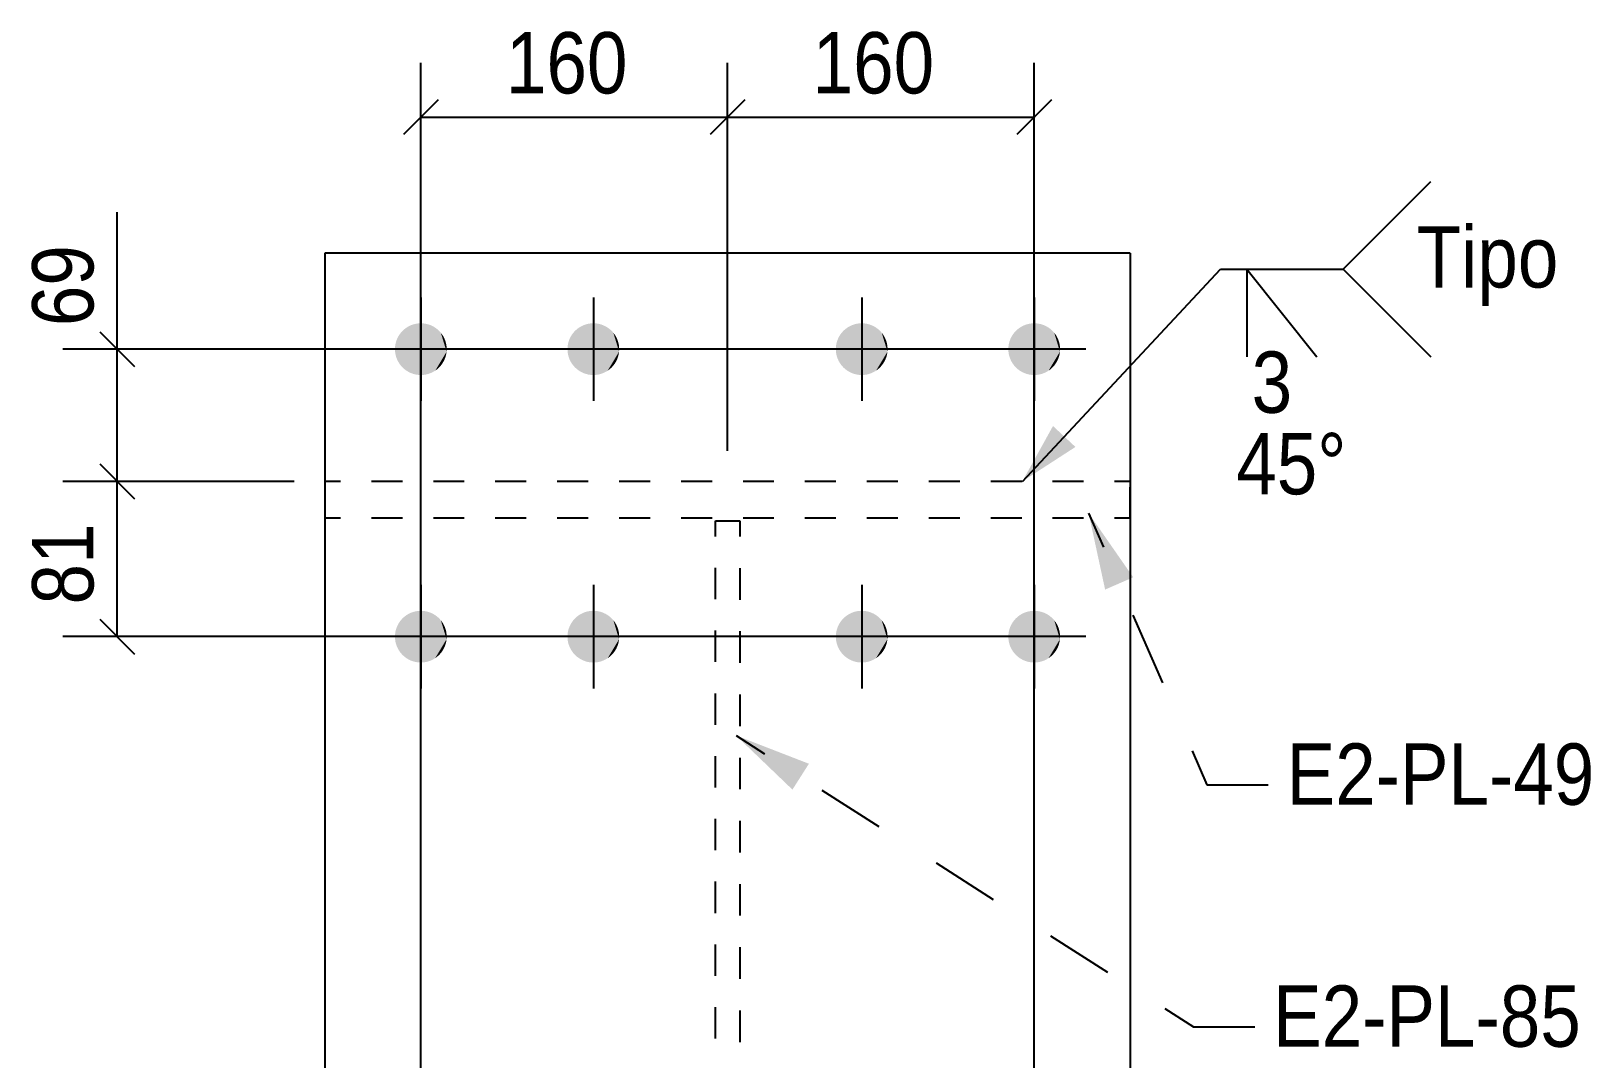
# Model space of a CAD drawing. Header units: millimetres. Extents: x 67 to 383, y 106 to 148.
# Drawn here: x 260.87 to 269.05, y 121.08 to 126.47 of the extents above; entities that cross this region are included whole.
import ezdxf

# ---------------------------------------------------------------- set-up
doc = ezdxf.new("R2010")
doc.units = ezdxf.units.MM
doc.linetypes.add('XKITLINE00', pattern=[0])
doc.styles.add('ARIAL', font='ARIAL.TTF')

msp = doc.modelspace()

# ---------------------------------------------------------------- linework, layer by layer
at = {"linetype": 'XKITLINE00'}
for p, q in [((262.9112, 116.7205), (262.9112, 126.3072)), ((264.52, 124.2723), (264.52, 126.3072)), ((264.52, 124.2723), (264.52, 126.3072)), ((266.1288, 116.7205), (266.1288, 126.3072)), ((263.0022, 126.1127), (262.8202, 125.9307)), ((264.611, 126.1127), (264.429, 125.9307)), ((264.611, 126.1127), (264.429, 125.9307)), ((266.2199, 126.1127), (266.0378, 125.9307)), ((262.9112, 126.0217), (264.52, 126.0217)), ((264.52, 126.0217), (266.1288, 126.0217)), ((261.3185, 124.8049), (261.3185, 125.5235)), ((261.3185, 124.8049), (261.3185, 125.5235)), ((261.2274, 124.8959), (261.4095, 124.7139)), ((265.968, 124.8049), (261.0329, 124.8049)), ((261.3185, 124.1114), (261.3185, 124.8049)), ((261.2274, 124.2024), (261.4095, 124.0204)), ((261.2274, 124.2024), (261.4095, 124.0204)), ((262.2475, 124.1114), (261.0329, 124.1114)), ((262.2475, 124.1114), (261.0329, 124.1114)), ((261.3185, 123.2966), (261.3185, 124.1114)), ((262.4896, 124.1114), (262.4084, 124.1114)), ((262.4084, 124.1114), (262.4084, 123.9506)), ((262.8145, 124.1114), (262.652, 124.1114)), ((263.1393, 124.1114), (262.9769, 124.1114)), ((263.4642, 124.1114), (263.3018, 124.1114)), ((263.7891, 124.1114), (263.6266, 124.1114)), ((264.1139, 124.1114), (263.9515, 124.1114)), ((264.4388, 124.1114), (264.2764, 124.1114)), ((264.7636, 124.1114), (264.6012, 124.1114)), ((265.0885, 124.1114), (264.9261, 124.1114)), ((265.4134, 124.1114), (265.2509, 124.1114)), ((265.7382, 124.1114), (265.5758, 124.1114)), ((266.0631, 124.1114), (265.9007, 124.1114)), ((266.388, 124.1114), (266.2255, 124.1114)), ((266.6316, 124.1114), (266.5504, 124.1114)), ((266.6316, 123.9199), (266.6316, 124.0808)), ((262.4084, 123.9199), (262.4896, 123.9199)), ((262.652, 123.9199), (262.8145, 123.9199)), ((262.9769, 123.9199), (263.1393, 123.9199)), ((263.3018, 123.9199), (263.4642, 123.9199)), ((263.6266, 123.9199), (263.7891, 123.9199)), ((263.9515, 123.9199), (264.1139, 123.9199)), ((264.2764, 123.9199), (264.4388, 123.9199)), ((264.4562, 123.8225), (264.4562, 123.9048)), ((264.4562, 123.9048), (264.584, 123.9048)), ((264.584, 123.9048), (264.584, 123.8219)), ((264.6012, 123.9199), (264.7636, 123.9199)), ((264.9261, 123.9199), (265.0885, 123.9199)), ((265.2509, 123.9199), (265.4134, 123.9199)), ((265.5758, 123.9199), (265.7382, 123.9199)), ((265.9007, 123.9199), (266.0631, 123.9199)), ((266.2255, 123.9199), (266.388, 123.9199)), ((266.4141, 123.9446), (266.4916, 123.7664)), ((266.5504, 123.9199), (266.6316, 123.9199)), ((264.4562, 123.4932), (264.4562, 123.6578)), ((264.584, 123.6562), (264.584, 123.4904)), ((261.2274, 123.3876), (261.4095, 123.2056)), ((266.6467, 123.4101), (266.8018, 123.0537)), ((265.968, 123.2966), (261.0329, 123.2966)), ((264.4562, 123.1639), (264.4562, 123.3285)), ((264.584, 123.3247), (264.584, 123.1589)), ((264.4562, 122.8345), (264.4562, 122.9992)), ((264.584, 122.9932), (264.584, 122.8274)), ((264.5645, 122.7782), (264.7145, 122.6826)), ((264.4562, 122.5052), (264.4562, 122.6699)), ((264.584, 122.6617), (264.584, 122.4959)), ((266.9569, 122.6974), (267.0345, 122.5192)), ((265.0144, 122.4916), (265.3143, 122.3005)), ((267.0345, 122.5192), (267.3562, 122.5192)), ((264.4562, 122.1759), (264.4562, 122.3406)), ((264.584, 122.3302), (264.584, 122.1645)), ((265.6142, 122.1095), (265.9141, 121.9184)), ((264.4562, 121.8466), (264.4562, 122.0113)), ((264.584, 121.9987), (264.584, 121.833)), ((264.4562, 121.5173), (264.4562, 121.682)), ((264.584, 121.6672), (264.584, 121.5015)), ((266.214, 121.7274), (266.5139, 121.5363)), ((264.4562, 121.188), (264.4562, 121.3527)), ((264.584, 121.3357), (264.584, 121.17)), ((266.8138, 121.3453), (266.9638, 121.2498)), ((266.9638, 121.2498), (267.2856, 121.2498))]:
    msp.add_line(p, q, dxfattribs=at)
at = {"color": 1, "linetype": 'XKITLINE00'}
for p, q in [((267.7491, 125.2247), (268.2088, 125.6843)), ((266.0667, 124.1114), (267.1056, 125.2247)), ((267.1056, 125.2247), (267.7491, 125.2247)), ((267.2435, 125.2247), (267.6112, 124.765)), ((267.2435, 125.2247), (267.2435, 124.765)), ((267.7491, 125.2247), (268.2088, 124.765))]:
    msp.add_line(p, q, dxfattribs=at)
at = {"color": 2, "linetype": 'XKITLINE00'}
for p, q in [((266.6316, 125.3076), (262.4084, 125.3076)), ((262.4084, 125.3076), (262.4084, 116.0568)), ((266.6316, 125.3076), (266.6316, 116.0568))]:
    msp.add_line(p, q, dxfattribs=at)
at = {"color": 3, "linetype": 'XKITLINE00'}
for p, q in [((262.9112, 125.0764), (262.9112, 124.5334)), ((263.8161, 125.0764), (263.8161, 124.5334)), ((265.2239, 125.0764), (265.2239, 124.5334)), ((266.1288, 125.0764), (266.1288, 124.5334)), ((263.1827, 124.8049), (262.6397, 124.8049)), ((264.0876, 124.8049), (263.5447, 124.8049)), ((265.4954, 124.8049), (264.9524, 124.8049)), ((266.4003, 124.8049), (265.8574, 124.8049)), ((262.9112, 123.5681), (262.9112, 123.0251)), ((263.8161, 123.5681), (263.8161, 123.0251)), ((265.2239, 123.5681), (265.2239, 123.0251)), ((266.1288, 123.5681), (266.1288, 123.0251)), ((263.1827, 123.2966), (262.6397, 123.2966)), ((264.0876, 123.2966), (263.5447, 123.2966)), ((265.4954, 123.2966), (264.9524, 123.2966)), ((266.4003, 123.2966), (265.8574, 123.2966))]:
    msp.add_line(p, q, dxfattribs=at)
for p in [(262.9112, 126.0217), (264.52, 126.0217), (264.52, 126.0217), (266.1288, 126.0217), (261.3185, 124.8049), (261.3185, 124.1114), (261.3185, 124.1114), (261.3185, 123.2966)]:
    msp.add_point(p)
at = {"color": 3, "linetype": 'Continuous'}
for points in [[(263.0463, 124.7916), (262.8592, 124.9303), (262.8472, 124.9246)], [(263.0463, 124.7916), (262.8718, 124.9348), (262.8592, 124.9303)], [(263.0463, 124.7916), (262.8847, 124.938), (262.8718, 124.9348)], [(263.0463, 124.7916), (262.8979, 124.94), (262.8847, 124.938)], [(263.0463, 124.7916), (262.9112, 124.9406), (262.8979, 124.94)], [(263.0463, 124.7916), (262.9245, 124.94), (262.9112, 124.9406)], [(263.0463, 124.7916), (262.9377, 124.938), (262.9245, 124.94)], [(263.0463, 124.7916), (262.9506, 124.9348), (262.9377, 124.938)], [(263.0463, 124.7916), (262.9631, 124.9303), (262.9506, 124.9348)], [(263.0463, 124.7916), (262.9752, 124.9246), (262.9631, 124.9303)], [(263.9512, 124.7916), (263.7642, 124.9303), (263.7522, 124.9246)], [(263.9512, 124.7916), (263.7767, 124.9348), (263.7642, 124.9303)], [(263.9512, 124.7916), (263.7897, 124.938), (263.7767, 124.9348)], [(263.9512, 124.7916), (263.8028, 124.94), (263.7897, 124.938)], [(263.9512, 124.7916), (263.8161, 124.9406), (263.8028, 124.94)], [(263.9512, 124.7916), (263.8294, 124.94), (263.8161, 124.9406)], [(263.9512, 124.7916), (263.8426, 124.938), (263.8294, 124.94)], [(263.9512, 124.7916), (263.8555, 124.9348), (263.8426, 124.938)], [(263.9512, 124.7916), (263.8681, 124.9303), (263.8555, 124.9348)], [(263.9512, 124.7916), (263.8801, 124.9246), (263.8681, 124.9303)], [(265.359, 124.7916), (265.1719, 124.9303), (265.1599, 124.9246)], [(265.359, 124.7916), (265.1845, 124.9348), (265.1719, 124.9303)], [(265.359, 124.7916), (265.1974, 124.938), (265.1845, 124.9348)], [(265.359, 124.7916), (265.2106, 124.94), (265.1974, 124.938)], [(265.359, 124.7916), (265.2239, 124.9406), (265.2106, 124.94)], [(265.359, 124.7916), (265.2372, 124.94), (265.2239, 124.9406)], [(265.359, 124.7916), (265.2504, 124.938), (265.2372, 124.94)], [(265.359, 124.7916), (265.2633, 124.9348), (265.2504, 124.938)], [(265.359, 124.7916), (265.2758, 124.9303), (265.2633, 124.9348)], [(265.359, 124.7916), (265.2879, 124.9246), (265.2758, 124.9303)], [(266.2639, 124.7916), (266.0769, 124.9303), (266.0649, 124.9246)], [(266.2639, 124.7916), (266.0894, 124.9348), (266.0769, 124.9303)], [(266.2639, 124.7916), (266.1024, 124.938), (266.0894, 124.9348)], [(266.2639, 124.7916), (266.1155, 124.94), (266.1024, 124.938)], [(266.2639, 124.7916), (266.1288, 124.9406), (266.1155, 124.94)], [(266.2639, 124.7916), (266.1422, 124.94), (266.1288, 124.9406)], [(266.2639, 124.7916), (266.1553, 124.938), (266.1422, 124.94)], [(266.2639, 124.7916), (266.1682, 124.9348), (266.1553, 124.938)], [(266.2639, 124.7916), (266.1808, 124.9303), (266.1682, 124.9348)], [(266.2639, 124.7916), (266.1928, 124.9246), (266.1808, 124.9303)], [(263.0463, 124.7916), (262.7858, 124.8568), (262.7813, 124.8443)], [(263.0463, 124.7916), (262.7915, 124.8689), (262.7858, 124.8568)], [(263.0463, 124.7916), (262.7983, 124.8803), (262.7915, 124.8689)], [(263.0463, 124.7916), (262.8062, 124.891), (262.7983, 124.8803)], [(263.0463, 124.7916), (262.8152, 124.9009), (262.8062, 124.891)], [(263.0463, 124.7916), (262.8251, 124.9098), (262.8152, 124.9009)], [(263.0463, 124.7916), (262.8358, 124.9177), (262.8251, 124.9098)], [(263.0463, 124.7916), (262.8472, 124.9246), (262.8358, 124.9177)], [(263.0463, 124.7916), (262.9866, 124.9177), (262.9752, 124.9246)], [(263.0463, 124.7916), (262.9973, 124.9098), (262.9866, 124.9177)], [(263.0463, 124.7916), (263.0072, 124.9009), (262.9973, 124.9098)], [(263.0463, 124.7916), (263.0161, 124.891), (263.0072, 124.9009)], [(263.0463, 124.7916), (263.024, 124.8803), (263.0161, 124.891)], [(263.0463, 124.7916), (263.0309, 124.8689), (263.024, 124.8803)], [(263.0463, 124.7916), (263.0366, 124.8568), (263.0309, 124.8689)], [(263.0463, 124.7916), (263.0411, 124.8443), (263.0366, 124.8568)], [(263.9512, 124.7916), (263.6907, 124.8568), (263.6862, 124.8443)], [(263.9512, 124.7916), (263.6964, 124.8689), (263.6907, 124.8568)], [(263.9512, 124.7916), (263.7033, 124.8803), (263.6964, 124.8689)], [(263.9512, 124.7916), (263.7112, 124.891), (263.7033, 124.8803)], [(263.9512, 124.7916), (263.7202, 124.9009), (263.7112, 124.891)], [(263.9512, 124.7916), (263.73, 124.9098), (263.7202, 124.9009)], [(263.9512, 124.7916), (263.7407, 124.9177), (263.73, 124.9098)], [(263.9512, 124.7916), (263.7522, 124.9246), (263.7407, 124.9177)], [(263.9512, 124.7916), (263.8916, 124.9177), (263.8801, 124.9246)], [(263.9512, 124.7916), (263.9023, 124.9098), (263.8916, 124.9177)], [(263.9512, 124.7916), (263.9121, 124.9009), (263.9023, 124.9098)], [(263.9512, 124.7916), (263.9211, 124.891), (263.9121, 124.9009)], [(263.9512, 124.7916), (263.929, 124.8803), (263.9211, 124.891)], [(263.9512, 124.7916), (263.9359, 124.8689), (263.929, 124.8803)], [(263.9512, 124.7916), (263.9416, 124.8568), (263.9359, 124.8689)], [(263.9512, 124.7916), (263.946, 124.8443), (263.9416, 124.8568)], [(265.359, 124.7916), (265.0985, 124.8568), (265.094, 124.8443)], [(265.359, 124.7916), (265.1042, 124.8689), (265.0985, 124.8568)], [(265.359, 124.7916), (265.111, 124.8803), (265.1042, 124.8689)], [(265.359, 124.7916), (265.1189, 124.891), (265.111, 124.8803)], [(265.359, 124.7916), (265.1279, 124.9009), (265.1189, 124.891)], [(265.359, 124.7916), (265.1378, 124.9098), (265.1279, 124.9009)], [(265.359, 124.7916), (265.1485, 124.9177), (265.1378, 124.9098)], [(265.359, 124.7916), (265.1599, 124.9246), (265.1485, 124.9177)], [(265.359, 124.7916), (265.2993, 124.9177), (265.2879, 124.9246)], [(265.359, 124.7916), (265.31, 124.9098), (265.2993, 124.9177)], [(265.359, 124.7916), (265.3199, 124.9009), (265.31, 124.9098)], [(265.359, 124.7916), (265.3288, 124.891), (265.3199, 124.9009)], [(265.359, 124.7916), (265.3367, 124.8803), (265.3288, 124.891)], [(265.359, 124.7916), (265.3436, 124.8689), (265.3367, 124.8803)], [(265.359, 124.7916), (265.3493, 124.8568), (265.3436, 124.8689)], [(265.359, 124.7916), (265.3538, 124.8443), (265.3493, 124.8568)], [(266.2639, 124.7916), (266.0034, 124.8568), (265.9989, 124.8443)], [(266.2639, 124.7916), (266.0091, 124.8689), (266.0034, 124.8568)], [(266.2639, 124.7916), (266.016, 124.8803), (266.0091, 124.8689)], [(266.2639, 124.7916), (266.0239, 124.891), (266.016, 124.8803)], [(266.2639, 124.7916), (266.0329, 124.9009), (266.0239, 124.891)], [(266.2639, 124.7916), (266.0427, 124.9098), (266.0329, 124.9009)], [(266.2639, 124.7916), (266.0534, 124.9177), (266.0427, 124.9098)], [(266.2639, 124.7916), (266.0649, 124.9246), (266.0534, 124.9177)], [(266.2639, 124.7916), (266.2043, 124.9177), (266.1928, 124.9246)], [(266.2639, 124.7916), (266.215, 124.9098), (266.2043, 124.9177)], [(266.2639, 124.7916), (266.2248, 124.9009), (266.215, 124.9098)], [(266.2639, 124.7916), (266.2338, 124.891), (266.2248, 124.9009)], [(266.2639, 124.7916), (266.2417, 124.8803), (266.2338, 124.891)], [(266.2639, 124.7916), (266.2486, 124.8689), (266.2417, 124.8803)], [(266.2639, 124.7916), (266.2543, 124.8568), (266.2486, 124.8689)], [(266.2639, 124.7916), (266.2587, 124.8443), (266.2543, 124.8568)], [(263.0463, 124.7916), (262.7761, 124.8182), (262.7754, 124.8049)], [(263.0463, 124.7916), (262.7754, 124.8049), (262.7761, 124.7916)], [(263.0463, 124.7916), (262.778, 124.8314), (262.7761, 124.8182)], [(263.0463, 124.7916), (262.7761, 124.7916), (262.778, 124.7784)], [(263.0463, 124.7916), (262.7813, 124.8443), (262.778, 124.8314)], [(263.0463, 124.7916), (262.778, 124.7784), (262.7813, 124.7655)], [(263.0463, 124.7916), (262.7813, 124.7655), (262.7858, 124.7529)], [(263.0463, 124.7916), (262.7858, 124.7529), (262.7915, 124.7409)], [(263.0463, 124.7916), (262.7915, 124.7409), (262.7983, 124.7295)], [(263.0463, 124.7916), (262.7983, 124.7295), (262.8062, 124.7188)], [(263.0463, 124.7916), (262.8062, 124.7188), (262.8152, 124.7089)], [(263.0463, 124.7916), (262.8152, 124.7089), (262.8251, 124.6999)], [(263.0463, 124.7916), (262.8251, 124.6999), (262.8358, 124.692)], [(263.0463, 124.7916), (262.8358, 124.692), (262.8472, 124.6852)], [(263.0463, 124.7916), (262.8472, 124.6852), (262.8592, 124.6795)], [(263.0463, 124.7916), (262.8592, 124.6795), (262.8718, 124.675)], [(263.0463, 124.7916), (262.8718, 124.675), (262.8847, 124.6717)], [(263.0463, 124.7916), (262.8847, 124.6717), (262.8979, 124.6698)], [(263.0463, 124.7916), (262.8979, 124.6698), (262.9112, 124.6691)], [(263.0463, 124.7916), (262.9112, 124.6691), (262.9245, 124.6698)], [(263.0463, 124.7916), (262.9245, 124.6698), (262.9377, 124.6717)], [(263.0463, 124.7916), (262.9377, 124.6717), (262.9506, 124.675)], [(263.0463, 124.7916), (262.9506, 124.675), (262.9631, 124.6795)], [(263.0463, 124.7916), (262.9631, 124.6795), (262.9752, 124.6852)], [(263.0463, 124.7916), (262.9752, 124.6852), (262.9866, 124.692)], [(263.0463, 124.7916), (262.9866, 124.692), (262.9973, 124.6999)], [(263.0463, 124.7916), (262.9973, 124.6999), (263.0072, 124.7089)], [(263.0463, 124.7916), (263.0072, 124.7089), (263.0161, 124.7188)], [(263.0463, 124.7916), (263.0161, 124.7188), (263.024, 124.7295)], [(263.0463, 124.7916), (263.024, 124.7295), (263.0309, 124.7409)], [(263.0463, 124.7916), (263.0309, 124.7409), (263.0366, 124.7529)], [(263.0463, 124.7916), (263.0366, 124.7529), (263.0411, 124.7655)], [(263.0463, 124.7916), (263.0443, 124.8314), (263.0411, 124.8443)], [(263.0463, 124.7916), (263.0411, 124.7655), (263.0443, 124.7784)], [(263.0463, 124.7916), (263.0463, 124.8182), (263.0443, 124.8314)], [(263.0463, 124.7916), (263.0469, 124.8049), (263.0463, 124.8182)], [(263.9512, 124.7916), (263.681, 124.8182), (263.6804, 124.8049)], [(263.9512, 124.7916), (263.6804, 124.8049), (263.681, 124.7916)], [(263.9512, 124.7916), (263.683, 124.8314), (263.681, 124.8182)], [(263.9512, 124.7916), (263.681, 124.7916), (263.683, 124.7784)], [(263.9512, 124.7916), (263.6862, 124.8443), (263.683, 124.8314)], [(263.9512, 124.7916), (263.683, 124.7784), (263.6862, 124.7655)], [(263.9512, 124.7916), (263.6862, 124.7655), (263.6907, 124.7529)], [(263.9512, 124.7916), (263.6907, 124.7529), (263.6964, 124.7409)], [(263.9512, 124.7916), (263.6964, 124.7409), (263.7033, 124.7295)], [(263.9512, 124.7916), (263.7033, 124.7295), (263.7112, 124.7188)], [(263.9512, 124.7916), (263.7112, 124.7188), (263.7202, 124.7089)], [(263.9512, 124.7916), (263.7202, 124.7089), (263.73, 124.6999)], [(263.9512, 124.7916), (263.73, 124.6999), (263.7407, 124.692)], [(263.9512, 124.7916), (263.7407, 124.692), (263.7522, 124.6852)], [(263.9512, 124.7916), (263.7522, 124.6852), (263.7642, 124.6795)], [(263.9512, 124.7916), (263.7642, 124.6795), (263.7767, 124.675)], [(263.9512, 124.7916), (263.7767, 124.675), (263.7897, 124.6717)], [(263.9512, 124.7916), (263.7897, 124.6717), (263.8028, 124.6698)], [(263.9512, 124.7916), (263.8028, 124.6698), (263.8161, 124.6691)], [(263.9512, 124.7916), (263.8161, 124.6691), (263.8294, 124.6698)], [(263.9512, 124.7916), (263.8294, 124.6698), (263.8426, 124.6717)], [(263.9512, 124.7916), (263.8426, 124.6717), (263.8555, 124.675)], [(263.9512, 124.7916), (263.8555, 124.675), (263.8681, 124.6795)], [(263.9512, 124.7916), (263.8681, 124.6795), (263.8801, 124.6852)], [(263.9512, 124.7916), (263.8801, 124.6852), (263.8916, 124.692)], [(263.9512, 124.7916), (263.8916, 124.692), (263.9023, 124.6999)], [(263.9512, 124.7916), (263.9023, 124.6999), (263.9121, 124.7089)], [(263.9512, 124.7916), (263.9121, 124.7089), (263.9211, 124.7188)], [(263.9512, 124.7916), (263.9211, 124.7188), (263.929, 124.7295)], [(263.9512, 124.7916), (263.929, 124.7295), (263.9359, 124.7409)], [(263.9512, 124.7916), (263.9359, 124.7409), (263.9416, 124.7529)], [(263.9512, 124.7916), (263.9416, 124.7529), (263.946, 124.7655)], [(263.9512, 124.7916), (263.9493, 124.8314), (263.946, 124.8443)], [(263.9512, 124.7916), (263.946, 124.7655), (263.9493, 124.7784)], [(263.9512, 124.7916), (263.9512, 124.8182), (263.9493, 124.8314)], [(263.9512, 124.7916), (263.9519, 124.8049), (263.9512, 124.8182)], [(265.359, 124.7916), (265.0888, 124.8182), (265.0881, 124.8049)], [(265.359, 124.7916), (265.0881, 124.8049), (265.0888, 124.7916)], [(265.359, 124.7916), (265.0907, 124.8314), (265.0888, 124.8182)], [(265.359, 124.7916), (265.0888, 124.7916), (265.0907, 124.7784)], [(265.359, 124.7916), (265.094, 124.8443), (265.0907, 124.8314)], [(265.359, 124.7916), (265.0907, 124.7784), (265.094, 124.7655)], [(265.359, 124.7916), (265.094, 124.7655), (265.0985, 124.7529)], [(265.359, 124.7916), (265.0985, 124.7529), (265.1042, 124.7409)], [(265.359, 124.7916), (265.1042, 124.7409), (265.111, 124.7295)], [(265.359, 124.7916), (265.111, 124.7295), (265.1189, 124.7188)], [(265.359, 124.7916), (265.1189, 124.7188), (265.1279, 124.7089)], [(265.359, 124.7916), (265.1279, 124.7089), (265.1378, 124.6999)], [(265.359, 124.7916), (265.1378, 124.6999), (265.1485, 124.692)], [(265.359, 124.7916), (265.1485, 124.692), (265.1599, 124.6852)], [(265.359, 124.7916), (265.1599, 124.6852), (265.1719, 124.6795)], [(265.359, 124.7916), (265.1719, 124.6795), (265.1845, 124.675)], [(265.359, 124.7916), (265.1845, 124.675), (265.1974, 124.6717)], [(265.359, 124.7916), (265.1974, 124.6717), (265.2106, 124.6698)], [(265.359, 124.7916), (265.2106, 124.6698), (265.2239, 124.6691)], [(265.359, 124.7916), (265.2239, 124.6691), (265.2372, 124.6698)], [(265.359, 124.7916), (265.2372, 124.6698), (265.2504, 124.6717)], [(265.359, 124.7916), (265.2504, 124.6717), (265.2633, 124.675)], [(265.359, 124.7916), (265.2633, 124.675), (265.2758, 124.6795)], [(265.359, 124.7916), (265.2758, 124.6795), (265.2879, 124.6852)], [(265.359, 124.7916), (265.2879, 124.6852), (265.2993, 124.692)], [(265.359, 124.7916), (265.2993, 124.692), (265.31, 124.6999)], [(265.359, 124.7916), (265.31, 124.6999), (265.3199, 124.7089)], [(265.359, 124.7916), (265.3199, 124.7089), (265.3288, 124.7188)], [(265.359, 124.7916), (265.3288, 124.7188), (265.3367, 124.7295)], [(265.359, 124.7916), (265.3367, 124.7295), (265.3436, 124.7409)], [(265.359, 124.7916), (265.3436, 124.7409), (265.3493, 124.7529)], [(265.359, 124.7916), (265.3493, 124.7529), (265.3538, 124.7655)], [(265.359, 124.7916), (265.357, 124.8314), (265.3538, 124.8443)], [(265.359, 124.7916), (265.3538, 124.7655), (265.357, 124.7784)], [(265.359, 124.7916), (265.359, 124.8182), (265.357, 124.8314)], [(265.359, 124.7916), (265.3596, 124.8049), (265.359, 124.8182)], [(266.2639, 124.7916), (265.9938, 124.8182), (265.9931, 124.8049)], [(266.2639, 124.7916), (265.9931, 124.8049), (265.9938, 124.7916)], [(266.2639, 124.7916), (265.9957, 124.8314), (265.9938, 124.8182)], [(266.2639, 124.7916), (265.9938, 124.7916), (265.9957, 124.7784)], [(266.2639, 124.7916), (265.9989, 124.8443), (265.9957, 124.8314)], [(266.2639, 124.7916), (265.9957, 124.7784), (265.9989, 124.7655)], [(266.2639, 124.7916), (265.9989, 124.7655), (266.0034, 124.7529)], [(266.2639, 124.7916), (266.0034, 124.7529), (266.0091, 124.7409)], [(266.2639, 124.7916), (266.0091, 124.7409), (266.016, 124.7295)], [(266.2639, 124.7916), (266.016, 124.7295), (266.0239, 124.7188)], [(266.2639, 124.7916), (266.0239, 124.7188), (266.0329, 124.7089)], [(266.2639, 124.7916), (266.0329, 124.7089), (266.0427, 124.6999)], [(266.2639, 124.7916), (266.0427, 124.6999), (266.0534, 124.692)], [(266.2639, 124.7916), (266.0534, 124.692), (266.0649, 124.6852)], [(266.2639, 124.7916), (266.0649, 124.6852), (266.0769, 124.6795)], [(266.2639, 124.7916), (266.0769, 124.6795), (266.0894, 124.675)], [(266.2639, 124.7916), (266.0894, 124.675), (266.1024, 124.6717)], [(266.2639, 124.7916), (266.1024, 124.6717), (266.1155, 124.6698)], [(266.2639, 124.7916), (266.1155, 124.6698), (266.1288, 124.6691)], [(266.2639, 124.7916), (266.1288, 124.6691), (266.1422, 124.6698)], [(266.2639, 124.7916), (266.1422, 124.6698), (266.1553, 124.6717)], [(266.2639, 124.7916), (266.1553, 124.6717), (266.1682, 124.675)], [(266.2639, 124.7916), (266.1682, 124.675), (266.1808, 124.6795)], [(266.2639, 124.7916), (266.1808, 124.6795), (266.1928, 124.6852)], [(266.2639, 124.7916), (266.1928, 124.6852), (266.2043, 124.692)], [(266.2639, 124.7916), (266.2043, 124.692), (266.215, 124.6999)], [(266.2639, 124.7916), (266.215, 124.6999), (266.2248, 124.7089)], [(266.2639, 124.7916), (266.2248, 124.7089), (266.2338, 124.7188)], [(266.2639, 124.7916), (266.2338, 124.7188), (266.2417, 124.7295)], [(266.2639, 124.7916), (266.2417, 124.7295), (266.2486, 124.7409)], [(266.2639, 124.7916), (266.2486, 124.7409), (266.2543, 124.7529)], [(266.2639, 124.7916), (266.2543, 124.7529), (266.2587, 124.7655)], [(266.2639, 124.7916), (266.262, 124.8314), (266.2587, 124.8443)], [(266.2639, 124.7916), (266.2587, 124.7655), (266.262, 124.7784)], [(266.2639, 124.7916), (266.2639, 124.8182), (266.262, 124.8314)], [(266.2639, 124.7916), (266.2646, 124.8049), (266.2639, 124.8182)], [(263.0463, 123.2833), (262.8062, 123.3827), (262.7983, 123.372)], [(263.0463, 123.2833), (262.8152, 123.3926), (262.8062, 123.3827)], [(263.0463, 123.2833), (262.8251, 123.4015), (262.8152, 123.3926)], [(263.0463, 123.2833), (262.8358, 123.4095), (262.8251, 123.4015)], [(263.0463, 123.2833), (262.8472, 123.4163), (262.8358, 123.4095)], [(263.0463, 123.2833), (262.8592, 123.422), (262.8472, 123.4163)], [(263.0463, 123.2833), (262.8718, 123.4265), (262.8592, 123.422)], [(263.0463, 123.2833), (262.8847, 123.4297), (262.8718, 123.4265)], [(263.0463, 123.2833), (262.8979, 123.4317), (262.8847, 123.4297)], [(263.0463, 123.2833), (262.9112, 123.4323), (262.8979, 123.4317)], [(263.0463, 123.2833), (262.9245, 123.4317), (262.9112, 123.4323)], [(263.0463, 123.2833), (262.9377, 123.4297), (262.9245, 123.4317)], [(263.0463, 123.2833), (262.9506, 123.4265), (262.9377, 123.4297)], [(263.0463, 123.2833), (262.9631, 123.422), (262.9506, 123.4265)], [(263.0463, 123.2833), (262.9752, 123.4163), (262.9631, 123.422)], [(263.0463, 123.2833), (262.9866, 123.4095), (262.9752, 123.4163)], [(263.0463, 123.2833), (262.9973, 123.4015), (262.9866, 123.4095)], [(263.0463, 123.2833), (263.0072, 123.3926), (262.9973, 123.4015)], [(263.0463, 123.2833), (263.0161, 123.3827), (263.0072, 123.3926)], [(263.0463, 123.2833), (263.024, 123.372), (263.0161, 123.3827)], [(263.9512, 123.2833), (263.7112, 123.3827), (263.7033, 123.372)], [(263.9512, 123.2833), (263.7202, 123.3926), (263.7112, 123.3827)], [(263.9512, 123.2833), (263.73, 123.4015), (263.7202, 123.3926)], [(263.9512, 123.2833), (263.7407, 123.4095), (263.73, 123.4015)], [(263.9512, 123.2833), (263.7522, 123.4163), (263.7407, 123.4095)], [(263.9512, 123.2833), (263.7642, 123.422), (263.7522, 123.4163)], [(263.9512, 123.2833), (263.7767, 123.4265), (263.7642, 123.422)], [(263.9512, 123.2833), (263.7897, 123.4297), (263.7767, 123.4265)], [(263.9512, 123.2833), (263.8028, 123.4317), (263.7897, 123.4297)], [(263.9512, 123.2833), (263.8161, 123.4323), (263.8028, 123.4317)], [(263.9512, 123.2833), (263.8294, 123.4317), (263.8161, 123.4323)], [(263.9512, 123.2833), (263.8426, 123.4297), (263.8294, 123.4317)], [(263.9512, 123.2833), (263.8555, 123.4265), (263.8426, 123.4297)], [(263.9512, 123.2833), (263.8681, 123.422), (263.8555, 123.4265)], [(263.9512, 123.2833), (263.8801, 123.4163), (263.8681, 123.422)], [(263.9512, 123.2833), (263.8916, 123.4095), (263.8801, 123.4163)], [(263.9512, 123.2833), (263.9023, 123.4015), (263.8916, 123.4095)], [(263.9512, 123.2833), (263.9121, 123.3926), (263.9023, 123.4015)], [(263.9512, 123.2833), (263.9211, 123.3827), (263.9121, 123.3926)], [(263.9512, 123.2833), (263.929, 123.372), (263.9211, 123.3827)], [(265.359, 123.2833), (265.1189, 123.3827), (265.111, 123.372)], [(265.359, 123.2833), (265.1279, 123.3926), (265.1189, 123.3827)], [(265.359, 123.2833), (265.1378, 123.4015), (265.1279, 123.3926)], [(265.359, 123.2833), (265.1485, 123.4095), (265.1378, 123.4015)], [(265.359, 123.2833), (265.1599, 123.4163), (265.1485, 123.4095)], [(265.359, 123.2833), (265.1719, 123.422), (265.1599, 123.4163)], [(265.359, 123.2833), (265.1845, 123.4265), (265.1719, 123.422)], [(265.359, 123.2833), (265.1974, 123.4297), (265.1845, 123.4265)], [(265.359, 123.2833), (265.2106, 123.4317), (265.1974, 123.4297)], [(265.359, 123.2833), (265.2239, 123.4323), (265.2106, 123.4317)], [(265.359, 123.2833), (265.2372, 123.4317), (265.2239, 123.4323)], [(265.359, 123.2833), (265.2504, 123.4297), (265.2372, 123.4317)], [(265.359, 123.2833), (265.2633, 123.4265), (265.2504, 123.4297)], [(265.359, 123.2833), (265.2758, 123.422), (265.2633, 123.4265)], [(265.359, 123.2833), (265.2879, 123.4163), (265.2758, 123.422)], [(265.359, 123.2833), (265.2993, 123.4095), (265.2879, 123.4163)], [(265.359, 123.2833), (265.31, 123.4015), (265.2993, 123.4095)], [(265.359, 123.2833), (265.3199, 123.3926), (265.31, 123.4015)], [(265.359, 123.2833), (265.3288, 123.3827), (265.3199, 123.3926)], [(265.359, 123.2833), (265.3367, 123.372), (265.3288, 123.3827)], [(266.2639, 123.2833), (266.0239, 123.3827), (266.016, 123.372)], [(266.2639, 123.2833), (266.0329, 123.3926), (266.0239, 123.3827)], [(266.2639, 123.2833), (266.0427, 123.4015), (266.0329, 123.3926)], [(266.2639, 123.2833), (266.0534, 123.4095), (266.0427, 123.4015)], [(266.2639, 123.2833), (266.0649, 123.4163), (266.0534, 123.4095)], [(266.2639, 123.2833), (266.0769, 123.422), (266.0649, 123.4163)], [(266.2639, 123.2833), (266.0894, 123.4265), (266.0769, 123.422)], [(266.2639, 123.2833), (266.1024, 123.4297), (266.0894, 123.4265)], [(266.2639, 123.2833), (266.1155, 123.4317), (266.1024, 123.4297)], [(266.2639, 123.2833), (266.1288, 123.4323), (266.1155, 123.4317)], [(266.2639, 123.2833), (266.1422, 123.4317), (266.1288, 123.4323)], [(266.2639, 123.2833), (266.1553, 123.4297), (266.1422, 123.4317)], [(266.2639, 123.2833), (266.1682, 123.4265), (266.1553, 123.4297)], [(266.2639, 123.2833), (266.1808, 123.422), (266.1682, 123.4265)], [(266.2639, 123.2833), (266.1928, 123.4163), (266.1808, 123.422)], [(266.2639, 123.2833), (266.2043, 123.4095), (266.1928, 123.4163)], [(266.2639, 123.2833), (266.215, 123.4015), (266.2043, 123.4095)], [(266.2639, 123.2833), (266.2248, 123.3926), (266.215, 123.4015)], [(266.2639, 123.2833), (266.2338, 123.3827), (266.2248, 123.3926)], [(266.2639, 123.2833), (266.2417, 123.372), (266.2338, 123.3827)], [(263.0463, 123.2833), (262.7761, 123.3099), (262.7754, 123.2966)], [(263.0463, 123.2833), (262.7754, 123.2966), (262.7761, 123.2833)], [(263.0463, 123.2833), (262.778, 123.3231), (262.7761, 123.3099)], [(263.0463, 123.2833), (262.7813, 123.336), (262.778, 123.3231)], [(263.0463, 123.2833), (262.7858, 123.3485), (262.7813, 123.336)], [(263.0463, 123.2833), (262.7915, 123.3606), (262.7858, 123.3485)], [(263.0463, 123.2833), (262.7983, 123.372), (262.7915, 123.3606)], [(263.0463, 123.2833), (263.0309, 123.3606), (263.024, 123.372)], [(263.0463, 123.2833), (263.0366, 123.3485), (263.0309, 123.3606)], [(263.0463, 123.2833), (263.0411, 123.336), (263.0366, 123.3485)], [(263.0463, 123.2833), (263.0443, 123.3231), (263.0411, 123.336)], [(263.0463, 123.2833), (263.0463, 123.3099), (263.0443, 123.3231)], [(263.0463, 123.2833), (263.0469, 123.2966), (263.0463, 123.3099)], [(263.9512, 123.2833), (263.681, 123.3099), (263.6804, 123.2966)], [(263.9512, 123.2833), (263.6804, 123.2966), (263.681, 123.2833)], [(263.9512, 123.2833), (263.683, 123.3231), (263.681, 123.3099)], [(263.9512, 123.2833), (263.6862, 123.336), (263.683, 123.3231)], [(263.9512, 123.2833), (263.6907, 123.3485), (263.6862, 123.336)], [(263.9512, 123.2833), (263.6964, 123.3606), (263.6907, 123.3485)], [(263.9512, 123.2833), (263.7033, 123.372), (263.6964, 123.3606)], [(263.9512, 123.2833), (263.9359, 123.3606), (263.929, 123.372)], [(263.9512, 123.2833), (263.9416, 123.3485), (263.9359, 123.3606)], [(263.9512, 123.2833), (263.946, 123.336), (263.9416, 123.3485)], [(263.9512, 123.2833), (263.9493, 123.3231), (263.946, 123.336)], [(263.9512, 123.2833), (263.9512, 123.3099), (263.9493, 123.3231)], [(263.9512, 123.2833), (263.9519, 123.2966), (263.9512, 123.3099)], [(265.359, 123.2833), (265.0888, 123.3099), (265.0881, 123.2966)], [(265.359, 123.2833), (265.0881, 123.2966), (265.0888, 123.2833)], [(265.359, 123.2833), (265.0907, 123.3231), (265.0888, 123.3099)], [(265.359, 123.2833), (265.094, 123.336), (265.0907, 123.3231)], [(265.359, 123.2833), (265.0985, 123.3485), (265.094, 123.336)], [(265.359, 123.2833), (265.1042, 123.3606), (265.0985, 123.3485)], [(265.359, 123.2833), (265.111, 123.372), (265.1042, 123.3606)], [(265.359, 123.2833), (265.3436, 123.3606), (265.3367, 123.372)], [(265.359, 123.2833), (265.3493, 123.3485), (265.3436, 123.3606)], [(265.359, 123.2833), (265.3538, 123.336), (265.3493, 123.3485)], [(265.359, 123.2833), (265.357, 123.3231), (265.3538, 123.336)], [(265.359, 123.2833), (265.359, 123.3099), (265.357, 123.3231)], [(265.359, 123.2833), (265.3596, 123.2966), (265.359, 123.3099)], [(266.2639, 123.2833), (265.9938, 123.3099), (265.9931, 123.2966)], [(266.2639, 123.2833), (265.9931, 123.2966), (265.9938, 123.2833)], [(266.2639, 123.2833), (265.9957, 123.3231), (265.9938, 123.3099)], [(266.2639, 123.2833), (265.9989, 123.336), (265.9957, 123.3231)], [(266.2639, 123.2833), (266.0034, 123.3485), (265.9989, 123.336)], [(266.2639, 123.2833), (266.0091, 123.3606), (266.0034, 123.3485)], [(266.2639, 123.2833), (266.016, 123.372), (266.0091, 123.3606)], [(266.2639, 123.2833), (266.2486, 123.3606), (266.2417, 123.372)], [(266.2639, 123.2833), (266.2543, 123.3485), (266.2486, 123.3606)], [(266.2639, 123.2833), (266.2587, 123.336), (266.2543, 123.3485)], [(266.2639, 123.2833), (266.262, 123.3231), (266.2587, 123.336)], [(266.2639, 123.2833), (266.2639, 123.3099), (266.262, 123.3231)], [(266.2639, 123.2833), (266.2646, 123.2966), (266.2639, 123.3099)], [(263.0463, 123.2833), (262.7761, 123.2833), (262.778, 123.2701)], [(263.0463, 123.2833), (262.778, 123.2701), (262.7813, 123.2572)], [(263.0463, 123.2833), (262.7813, 123.2572), (262.7858, 123.2446)], [(263.0463, 123.2833), (262.7858, 123.2446), (262.7915, 123.2326)], [(263.0463, 123.2833), (262.7915, 123.2326), (262.7983, 123.2212)], [(263.0463, 123.2833), (262.7983, 123.2212), (262.8062, 123.2105)], [(263.0463, 123.2833), (262.8062, 123.2105), (262.8152, 123.2006)], [(263.0463, 123.2833), (262.8152, 123.2006), (262.8251, 123.1917)], [(263.0463, 123.2833), (262.8251, 123.1917), (262.8358, 123.1837)], [(263.0463, 123.2833), (262.8358, 123.1837), (262.8472, 123.1769)], [(263.0463, 123.2833), (262.8472, 123.1769), (262.8592, 123.1712)], [(263.0463, 123.2833), (262.8592, 123.1712), (262.8718, 123.1667)], [(263.0463, 123.2833), (262.8718, 123.1667), (262.8847, 123.1634)], [(263.0463, 123.2833), (262.8847, 123.1634), (262.8979, 123.1615)], [(263.0463, 123.2833), (262.8979, 123.1615), (262.9112, 123.1608)], [(263.0463, 123.2833), (262.9112, 123.1608), (262.9245, 123.1615)], [(263.0463, 123.2833), (262.9245, 123.1615), (262.9377, 123.1634)], [(263.0463, 123.2833), (262.9377, 123.1634), (262.9506, 123.1667)], [(263.0463, 123.2833), (262.9506, 123.1667), (262.9631, 123.1712)], [(263.0463, 123.2833), (262.9631, 123.1712), (262.9752, 123.1769)], [(263.0463, 123.2833), (262.9752, 123.1769), (262.9866, 123.1837)], [(263.0463, 123.2833), (262.9866, 123.1837), (262.9973, 123.1917)], [(263.0463, 123.2833), (262.9973, 123.1917), (263.0072, 123.2006)], [(263.0463, 123.2833), (263.0072, 123.2006), (263.0161, 123.2105)], [(263.0463, 123.2833), (263.0161, 123.2105), (263.024, 123.2212)], [(263.0463, 123.2833), (263.024, 123.2212), (263.0309, 123.2326)], [(263.0463, 123.2833), (263.0309, 123.2326), (263.0366, 123.2446)], [(263.0463, 123.2833), (263.0366, 123.2446), (263.0411, 123.2572)], [(263.0463, 123.2833), (263.0411, 123.2572), (263.0443, 123.2701)], [(263.9512, 123.2833), (263.681, 123.2833), (263.683, 123.2701)], [(263.9512, 123.2833), (263.683, 123.2701), (263.6862, 123.2572)], [(263.9512, 123.2833), (263.6862, 123.2572), (263.6907, 123.2446)], [(263.9512, 123.2833), (263.6907, 123.2446), (263.6964, 123.2326)], [(263.9512, 123.2833), (263.6964, 123.2326), (263.7033, 123.2212)], [(263.9512, 123.2833), (263.7033, 123.2212), (263.7112, 123.2105)], [(263.9512, 123.2833), (263.7112, 123.2105), (263.7202, 123.2006)], [(263.9512, 123.2833), (263.7202, 123.2006), (263.73, 123.1917)], [(263.9512, 123.2833), (263.73, 123.1917), (263.7407, 123.1837)], [(263.9512, 123.2833), (263.7407, 123.1837), (263.7522, 123.1769)], [(263.9512, 123.2833), (263.7522, 123.1769), (263.7642, 123.1712)], [(263.9512, 123.2833), (263.7642, 123.1712), (263.7767, 123.1667)], [(263.9512, 123.2833), (263.7767, 123.1667), (263.7897, 123.1634)], [(263.9512, 123.2833), (263.7897, 123.1634), (263.8028, 123.1615)], [(263.9512, 123.2833), (263.8028, 123.1615), (263.8161, 123.1608)], [(263.9512, 123.2833), (263.8161, 123.1608), (263.8294, 123.1615)], [(263.9512, 123.2833), (263.8294, 123.1615), (263.8426, 123.1634)], [(263.9512, 123.2833), (263.8426, 123.1634), (263.8555, 123.1667)], [(263.9512, 123.2833), (263.8555, 123.1667), (263.8681, 123.1712)], [(263.9512, 123.2833), (263.8681, 123.1712), (263.8801, 123.1769)], [(263.9512, 123.2833), (263.8801, 123.1769), (263.8916, 123.1837)], [(263.9512, 123.2833), (263.8916, 123.1837), (263.9023, 123.1917)], [(263.9512, 123.2833), (263.9023, 123.1917), (263.9121, 123.2006)], [(263.9512, 123.2833), (263.9121, 123.2006), (263.9211, 123.2105)], [(263.9512, 123.2833), (263.9211, 123.2105), (263.929, 123.2212)], [(263.9512, 123.2833), (263.929, 123.2212), (263.9359, 123.2326)], [(263.9512, 123.2833), (263.9359, 123.2326), (263.9416, 123.2446)], [(263.9512, 123.2833), (263.9416, 123.2446), (263.946, 123.2572)], [(263.9512, 123.2833), (263.946, 123.2572), (263.9493, 123.2701)], [(265.359, 123.2833), (265.0888, 123.2833), (265.0907, 123.2701)], [(265.359, 123.2833), (265.0907, 123.2701), (265.094, 123.2572)], [(265.359, 123.2833), (265.094, 123.2572), (265.0985, 123.2446)], [(265.359, 123.2833), (265.0985, 123.2446), (265.1042, 123.2326)], [(265.359, 123.2833), (265.1042, 123.2326), (265.111, 123.2212)], [(265.359, 123.2833), (265.111, 123.2212), (265.1189, 123.2105)], [(265.359, 123.2833), (265.1189, 123.2105), (265.1279, 123.2006)], [(265.359, 123.2833), (265.1279, 123.2006), (265.1378, 123.1917)], [(265.359, 123.2833), (265.1378, 123.1917), (265.1485, 123.1837)], [(265.359, 123.2833), (265.1485, 123.1837), (265.1599, 123.1769)], [(265.359, 123.2833), (265.1599, 123.1769), (265.1719, 123.1712)], [(265.359, 123.2833), (265.1719, 123.1712), (265.1845, 123.1667)], [(265.359, 123.2833), (265.1845, 123.1667), (265.1974, 123.1634)], [(265.359, 123.2833), (265.1974, 123.1634), (265.2106, 123.1615)], [(265.359, 123.2833), (265.2106, 123.1615), (265.2239, 123.1608)], [(265.359, 123.2833), (265.2239, 123.1608), (265.2372, 123.1615)], [(265.359, 123.2833), (265.2372, 123.1615), (265.2504, 123.1634)], [(265.359, 123.2833), (265.2504, 123.1634), (265.2633, 123.1667)], [(265.359, 123.2833), (265.2633, 123.1667), (265.2758, 123.1712)], [(265.359, 123.2833), (265.2758, 123.1712), (265.2879, 123.1769)], [(265.359, 123.2833), (265.2879, 123.1769), (265.2993, 123.1837)], [(265.359, 123.2833), (265.2993, 123.1837), (265.31, 123.1917)], [(265.359, 123.2833), (265.31, 123.1917), (265.3199, 123.2006)], [(265.359, 123.2833), (265.3199, 123.2006), (265.3288, 123.2105)], [(265.359, 123.2833), (265.3288, 123.2105), (265.3367, 123.2212)], [(265.359, 123.2833), (265.3367, 123.2212), (265.3436, 123.2326)], [(265.359, 123.2833), (265.3436, 123.2326), (265.3493, 123.2446)], [(265.359, 123.2833), (265.3493, 123.2446), (265.3538, 123.2572)], [(265.359, 123.2833), (265.3538, 123.2572), (265.357, 123.2701)], [(266.2639, 123.2833), (265.9938, 123.2833), (265.9957, 123.2701)], [(266.2639, 123.2833), (265.9957, 123.2701), (265.9989, 123.2572)], [(266.2639, 123.2833), (265.9989, 123.2572), (266.0034, 123.2446)], [(266.2639, 123.2833), (266.0034, 123.2446), (266.0091, 123.2326)], [(266.2639, 123.2833), (266.0091, 123.2326), (266.016, 123.2212)], [(266.2639, 123.2833), (266.016, 123.2212), (266.0239, 123.2105)], [(266.2639, 123.2833), (266.0239, 123.2105), (266.0329, 123.2006)], [(266.2639, 123.2833), (266.0329, 123.2006), (266.0427, 123.1917)], [(266.2639, 123.2833), (266.0427, 123.1917), (266.0534, 123.1837)], [(266.2639, 123.2833), (266.0534, 123.1837), (266.0649, 123.1769)], [(266.2639, 123.2833), (266.0649, 123.1769), (266.0769, 123.1712)], [(266.2639, 123.2833), (266.0769, 123.1712), (266.0894, 123.1667)], [(266.2639, 123.2833), (266.0894, 123.1667), (266.1024, 123.1634)], [(266.2639, 123.2833), (266.1024, 123.1634), (266.1155, 123.1615)], [(266.2639, 123.2833), (266.1155, 123.1615), (266.1288, 123.1608)], [(266.2639, 123.2833), (266.1288, 123.1608), (266.1422, 123.1615)], [(266.2639, 123.2833), (266.1422, 123.1615), (266.1553, 123.1634)], [(266.2639, 123.2833), (266.1553, 123.1634), (266.1682, 123.1667)], [(266.2639, 123.2833), (266.1682, 123.1667), (266.1808, 123.1712)], [(266.2639, 123.2833), (266.1808, 123.1712), (266.1928, 123.1769)], [(266.2639, 123.2833), (266.1928, 123.1769), (266.2043, 123.1837)], [(266.2639, 123.2833), (266.2043, 123.1837), (266.215, 123.1917)], [(266.2639, 123.2833), (266.215, 123.1917), (266.2248, 123.2006)], [(266.2639, 123.2833), (266.2248, 123.2006), (266.2338, 123.2105)], [(266.2639, 123.2833), (266.2338, 123.2105), (266.2417, 123.2212)], [(266.2639, 123.2833), (266.2417, 123.2212), (266.2486, 123.2326)], [(266.2639, 123.2833), (266.2486, 123.2326), (266.2543, 123.2446)], [(266.2639, 123.2833), (266.2543, 123.2446), (266.2587, 123.2572)], [(266.2639, 123.2833), (266.2587, 123.2572), (266.262, 123.2701)]]:
    msp.add_solid(points, dxfattribs=at)
at = {"color": 1, "linetype": 'Continuous'}
msp.add_solid([(266.0667, 124.1114), (266.2274, 124.4016), (266.0667, 124.1114), (266.3451, 124.2918)], dxfattribs=at)
at = {"linetype": 'Continuous'}
for points in [[(266.4141, 123.9446), (266.6483, 123.6079), (266.4141, 123.9446), (266.5008, 123.5437)], [(264.5645, 122.7782), (264.947, 122.6299), (264.5645, 122.7782), (264.8605, 122.4942)]]:
    msp.add_solid(points, dxfattribs=at)

# ---------------------------------------------------------------- texts
at = {"color": 3, "style": 'ARIAL', "width": 0.85}
for s, p in [('160', (263.3576, 126.1464)), ('160', (264.9664, 126.1464)), ('E2-PL-49', (267.4528, 122.4146)), ('E2-PL-85', (267.3821, 121.1452))]:
    msp.add_text(s, height=0.32177, dxfattribs=at).set_placement(p)
at = {"color": 1, "style": 'ARIAL', "width": 0.85}
for s, height, p in [('Tipo', 0.32177, (268.1352, 125.1281)), ('3', 0.3218, (267.2695, 124.4708)), ('45°', 0.32177, (267.1887, 124.0433))]:
    msp.add_text(s, height=height, dxfattribs=at).set_placement(p)
at = {"color": 3, "style": 'ARIAL', "width": 0.85}
for s, p in [('69', (261.1938, 124.9255)), ('81', (261.1938, 123.4654))]:
    msp.add_text(s, height=0.32177, rotation=90.00021, dxfattribs=at).set_placement(p)

doc.saveas('drawing.dxf')
